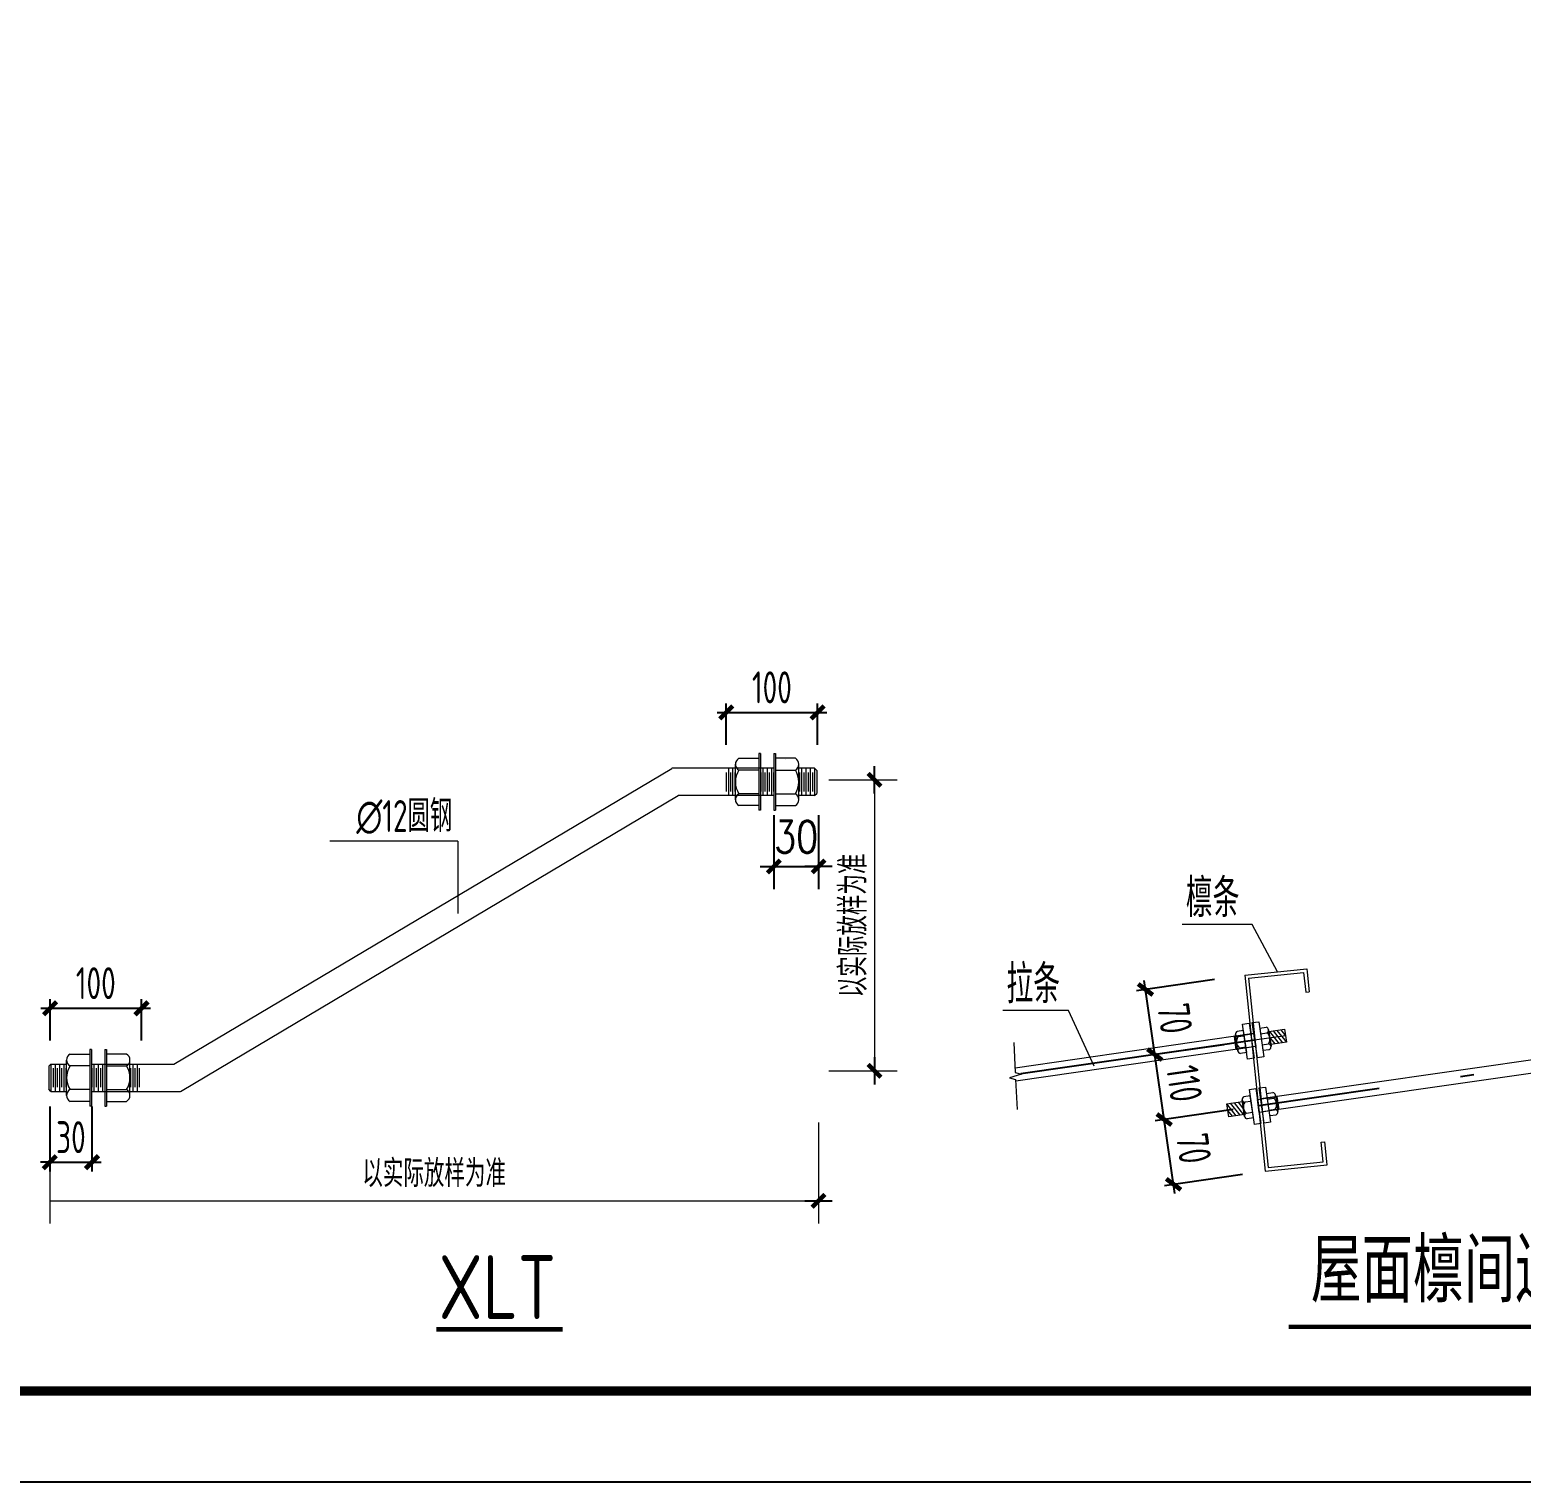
# Model space of a CAD drawing. Extents: x -3102990 to -851544, y -5293060 to -2540151.
# Drawn here: x -1878252 to -1861905, y -2672902 to -2656980 of the extents above; entities that cross this region are included whole.
import ezdxf

# ---------------------------------------------------------------- set-up
doc = ezdxf.new("R2010")
doc.units = 0
doc.header["$LTSCALE"] = 1000
doc.header["$PDMODE"] = 1
doc.linetypes.add('ACAD_ISO10W100', pattern=[18.5, 12, -3, 0.5, -3])
doc.layers.get('0').update_dxf_attribs({"linetype": 'CONTINUOUS'})
doc.layers.get('Defpoints').update_dxf_attribs({"linetype": 'CONTINUOUS'})
for name, color, linetype in [('10', 7, 'CONTINUOUS'), ('DIM', 3, 'CONTINUOUS'), ('NUM', 7, 'CONTINUOUS'), ('PUB_DIM', 3, 'CONTINUOUS'), ('PUB_TITLE', 4, 'CONTINUOUS'), ('REIN', 1, 'CONTINUOUS'), ('TEXT', 7, 'CONTINUOUS'), ('THIN', 7, 'CONTINUOUS'), ('梁__实线', 4, 'CONTINUOUS')]:
    doc.layers.add(name, color=color, linetype=linetype)
doc.layers.add('yichutu', color=7, linetype='CONTINUOUS', true_color=0xffffff, plot=False)
doc.layers.add('直线', color=7, linetype='CONTINUOUS', lineweight=9)
doc.styles.add('DIM_FONT', font='SIMPLEX.shx', dxfattribs={"width": 0.8})
doc.styles.add('TSSD_Dimension', font='tssdeng.shx', dxfattribs={"width": 0.7, "bigfont": 'Hztxt.shx'})
doc.styles.add('TSSD_Label', font='tssdeng.shx', dxfattribs={"width": 0.75, "bigfont": 'hztxt.shx'})
doc.styles.add('TSSD_Rein', font='Tssdeng.shx', dxfattribs={"width": 0.75, "bigfont": 'hztxt.shx'})
doc.dimstyles.new('DIMN$0', dxfattribs={"dimtxt": 350, "dimasz": 1, "dimexe": 250, "dimexo": 300, "dimgap": 150, "dimtad": 1, "dimdec": 0, "dimdsep": 46, "dimtxsty": 'DIM_FONT', "dimblk": '_DIMX', "dimcen": 2.5, "dimclrt": 7, "dimadec": 0, "dimazin": 0, "dimtfac": 1, "dimtdec": 0, "dimtix": 1, "dimtmove": 2, "dimatfit": 3, "dimldrblk": '_DIMX', "dimfxl": 1, "dimtolj": 1, "dimtzin": 0, "dimarcsym": 0})
doc.dimstyles.new('TSSD_200_100', dxfattribs={"dimtxt": 350, "dimasz": 100, "dimexe": 100, "dimexo": 250, "dimgap": 100, "dimtad": 1, "dimdec": 0, "dimlfac": 2, "dimzin": 0, "dimdsep": 46, "dimtxsty": 'TSSD_Dimension', "dimblk": 'ARCHTICK', "dimcen": 0, "dimdle": 100, "dimclrt": 7, "dimadec": 0, "dimazin": 0, "dimtfac": 1, "dimtdec": 0, "dimtix": 1, "dimtmove": 2, "dimatfit": 3, "dimfxl": 1, "dimtolj": 1, "dimtzin": 0, "dimarcsym": 0})
doc.dimstyles.new('TSSD_25_100', dxfattribs={"dimtxt": 350, "dimasz": 100, "dimexe": 100, "dimexo": 250, "dimgap": 100, "dimtad": 1, "dimdec": 0, "dimlfac": 0.25, "dimzin": 0, "dimdsep": 46, "dimtxsty": 'TSSD_Dimension', "dimblk": 'ARCHTICK', "dimcen": 0, "dimdle": 100, "dimclrt": 7, "dimadec": 0, "dimazin": 0, "dimtfac": 1, "dimtdec": 0, "dimtix": 1, "dimtmove": 2, "dimatfit": 3, "dimfxl": 1, "dimtolj": 1, "dimtzin": 0, "dimarcsym": 0})

# ---------------------------------------------------------------- blocks, each defined once
blk = doc.blocks.new('_ArchTick')
at = {"color": 0, "const_width": 0.5}
blk.add_lwpolyline([(-0.71, -0.71), (0.71, 0.71)], dxfattribs=at)
blk = doc.blocks.new('*D2545')
at = {"layer": 'Defpoints', "color": 0, "ltscale": 1.5}
for p in [(-1865020, -2667356), (-1866023, -2667501), (-1864917, -2668070)]:
    blk.add_point(p, dxfattribs=at)
at = {"layer": 'DIM', "color": 0, "lineweight": -2, "ltscale": 1.5}
for p, q in [((-1865267, -2667392), (-1866122, -2667516)), ((-1865906, -2668314), (-1866038, -2667402)), ((-1865164, -2668106), (-1866020, -2668229))]:
    blk.add_line(p, q, dxfattribs=at)
at = {"layer": 'DIM', "color": 0, "lineweight": -2, "ltscale": 1.5, "xscale": 100, "yscale": 100, "zscale": 100}
for p, rotation in [((-1866023, -2667501), 98.20549255740448), ((-1865921, -2668215), 278.2054925574045)]:
    blk.add_blockref('_ArchTick', p, dxfattribs=dict(at, rotation=rotation))
at = {"layer": 'DIM', "color": 7, "ltscale": 1.5, "insert": (-1865700, -2667819), "char_height": 350, "attachment_point": 5, "rotation": 278.2055, "style": 'TSSD_Dimension'}
blk.add_mtext('\\A1;70', dxfattribs=at)
blk = doc.blocks.new('*D2546')
at = {"layer": 'Defpoints', "color": 0, "ltscale": 1.5}
for p in [(-1864917, -2668070), (-1865921, -2668215), (-1864814, -2668782)]:
    blk.add_point(p, dxfattribs=at)
at = {"layer": 'DIM', "color": 0, "lineweight": -2, "ltscale": 1.5}
for p, q in [((-1865164, -2668106), (-1866020, -2668229)), ((-1865804, -2669026), (-1865935, -2668116)), ((-1865061, -2668818), (-1865917, -2668941))]:
    blk.add_line(p, q, dxfattribs=at)
at = {"layer": 'DIM', "color": 0, "lineweight": -2, "ltscale": 1.5, "xscale": 100, "yscale": 100, "zscale": 100}
for p, rotation in [((-1865921, -2668215), 98.20549255743893), ((-1865818, -2668927), 278.205492557439)]:
    blk.add_blockref('_ArchTick', p, dxfattribs=dict(at, rotation=rotation))
at = {"layer": 'DIM', "color": 7, "ltscale": 1.5, "insert": (-1865597, -2668532), "char_height": 350, "attachment_point": 5, "rotation": 278.2055, "style": 'TSSD_Dimension'}
blk.add_mtext('\\A1;110', dxfattribs=at)
blk = doc.blocks.new('*D2547')
at = {"layer": 'Defpoints', "color": 0, "ltscale": 1.5}
for p in [(-1864814, -2668782), (-1865818, -2668927), (-1864711, -2669493)]:
    blk.add_point(p, dxfattribs=at)
at = {"layer": 'DIM', "color": 0, "lineweight": -2, "ltscale": 1.5}
for p, q in [((-1865061, -2668818), (-1865917, -2668941)), ((-1865701, -2669736), (-1865832, -2668828)), ((-1864959, -2669528), (-1865814, -2669652))]:
    blk.add_line(p, q, dxfattribs=at)
at = {"layer": 'DIM', "color": 0, "lineweight": -2, "ltscale": 1.5, "xscale": 100, "yscale": 100, "zscale": 100}
for p, rotation in [((-1865818, -2668927), 98.20549255744172), ((-1865715, -2669637), 278.2054925574417)]:
    blk.add_blockref('_ArchTick', p, dxfattribs=dict(at, rotation=rotation))
at = {"layer": 'DIM', "color": 7, "ltscale": 1.5, "insert": (-1865494, -2669243), "char_height": 350, "attachment_point": 5, "rotation": 278.2055, "style": 'TSSD_Dimension'}
blk.add_mtext('\\A1;70', dxfattribs=at)
blk = doc.blocks.new('_DIMX')
blk.add_line((-150, 0), (150, 0))
at = {"const_width": 50}
blk.add_lwpolyline([(-70, -70), (70, 70)], dxfattribs=at)
blk = doc.blocks.new('*D2670')
at = {"layer": 'Defpoints', "color": 0}
for p in [(-1870097, -2665290), (-1869606, -2665290), (-1869606, -2666152)]:
    blk.add_point(p, dxfattribs=at)
at = {"layer": 'PUB_DIM', "color": 0, "lineweight": -2}
for p, q in [((-1870097, -2665590), (-1870097, -2666402)), ((-1869606, -2665590), (-1869606, -2666402)), ((-1870098, -2666152), (-1870099, -2666152)), ((-1870097, -2666152), (-1869606, -2666152)), ((-1869605, -2666152), (-1869604, -2666152))]:
    blk.add_line(p, q, dxfattribs=at)
blk.add_blockref('_DIMX', (-1870097, -2666152), dxfattribs=at)
at = {"layer": 'PUB_DIM', "color": 0, "lineweight": -2, "rotation": 180}
blk.add_blockref('_DIMX', (-1869606, -2666152), dxfattribs=at)
at = {"layer": 'PUB_DIM', "color": 7, "lineweight": 5, "insert": (-1869852, -2665827), "char_height": 350, "attachment_point": 5, "style": 'DIM_FONT'}
blk.add_mtext('\\A1;30', dxfattribs=at)
blk = doc.blocks.new('*D2671')
at = {"layer": 'Defpoints', "color": 0}
for p in [(-1878034, -2668533), (-1877571, -2668533), (-1877571, -2669395)]:
    blk.add_point(p, dxfattribs=at)
at = {"layer": 'DIM', "color": 0, "lineweight": -2}
for p, q in [((-1878034, -2668783), (-1878034, -2669495)), ((-1877571, -2668783), (-1877571, -2669495)), ((-1878034, -2669395), (-1878134, -2669395)), ((-1878034, -2669395), (-1877571, -2669395)), ((-1877571, -2669395), (-1877471, -2669395))]:
    blk.add_line(p, q, dxfattribs=at)
at = {"layer": 'DIM', "color": 0, "lineweight": -2, "xscale": 100, "yscale": 100, "zscale": 100}
blk.add_blockref('_ArchTick', (-1878034, -2669395), dxfattribs=at)
at = {"layer": 'DIM', "color": 0, "lineweight": -2, "xscale": 100, "yscale": 100, "zscale": 100, "rotation": 180}
blk.add_blockref('_ArchTick', (-1877571, -2669395), dxfattribs=at)
at = {"layer": 'DIM', "color": 7, "lineweight": 5, "insert": (-1877802, -2669120), "char_height": 350, "attachment_point": 5, "style": 'TSSD_Dimension'}
blk.add_mtext('\\A1;30', dxfattribs=at)
blk = doc.blocks.new('*D2672')
at = {"layer": 'Defpoints', "color": 0}
for p in [(-1877028, -2667707), (-1878030, -2668311), (-1877028, -2668311)]:
    blk.add_point(p, dxfattribs=at)
at = {"layer": 'DIM', "color": 0, "lineweight": -2}
for p, q in [((-1878130, -2667707), (-1876928, -2667707)), ((-1878030, -2668061), (-1878030, -2667607)), ((-1877028, -2668061), (-1877028, -2667607))]:
    blk.add_line(p, q, dxfattribs=at)
at = {"layer": 'DIM', "color": 0, "lineweight": -2, "xscale": 100, "yscale": 100, "zscale": 100, "rotation": 180}
blk.add_blockref('_ArchTick', (-1878030, -2667707), dxfattribs=at)
at = {"layer": 'DIM', "color": 0, "lineweight": -2, "xscale": 100, "yscale": 100, "zscale": 100}
blk.add_blockref('_ArchTick', (-1877028, -2667707), dxfattribs=at)
at = {"layer": 'DIM', "color": 7, "lineweight": 5, "insert": (-1877529, -2667432), "char_height": 350, "attachment_point": 5, "style": 'TSSD_Dimension'}
blk.add_mtext('\\A1;100', dxfattribs=at)
blk = doc.blocks.new('*D2673')
at = {"layer": 'Defpoints', "color": 0}
for p in [(-1869617, -2664464), (-1870618, -2665068), (-1869617, -2665068)]:
    blk.add_point(p, dxfattribs=at)
at = {"layer": 'DIM', "color": 0, "lineweight": -2}
for p, q in [((-1870618, -2664818), (-1870618, -2664364)), ((-1869617, -2664818), (-1869617, -2664364)), ((-1870718, -2664464), (-1869517, -2664464))]:
    blk.add_line(p, q, dxfattribs=at)
at = {"layer": 'DIM', "color": 0, "lineweight": -2, "xscale": 100, "yscale": 100, "zscale": 100, "rotation": 180}
blk.add_blockref('_ArchTick', (-1870618, -2664464), dxfattribs=at)
at = {"layer": 'DIM', "color": 0, "lineweight": -2, "xscale": 100, "yscale": 100, "zscale": 100}
blk.add_blockref('_ArchTick', (-1869617, -2664464), dxfattribs=at)
at = {"layer": 'DIM', "color": 7, "lineweight": 5, "insert": (-1870118, -2664189), "char_height": 350, "attachment_point": 5, "style": 'TSSD_Dimension'}
blk.add_mtext('\\A1;100', dxfattribs=at)
blk = doc.blocks.new('A$C16496DF1')
at = {"layer": 'PUB_TITLE'}
blk.add_lwpolyline([(0, 0), (0, 42000), (104100, 42000), (104100, 0)], close=True, dxfattribs=at)
at = {"layer": 'PUB_TITLE', "const_width": 100}
blk.add_lwpolyline([(103100, 1000), (103100, 41000), (713, 41000), (713, 1000), (103100, 1000)], dxfattribs=at)
blk = doc.blocks.new('yct-1041-420-104100-42000-100-2006.0')
at = {"layer": 'yichutu', "color": 7, "true_color": 0xffffff}
blk.add_lwpolyline([(0, 0), (0, 42000), (104100, 42000), (104100, 0)], close=True, dxfattribs=at)

msp = doc.modelspace()

# ---------------------------------------------------------------- linework, layer by layer
at = {"lineweight": 9}
for p, q in [((-1864575.97, -2667307.07, 477.29), (-1864854.88, -2666787.81, 477.29)), ((-1866584.72, -2668343.52, 477.29), (-1866865.15, -2667732.66, 477.29)), ((-1864489.12, -2668008.33, 477.29), (-1865037.84, -2668087.46, 477.29))]:
    msp.add_line(p, q, dxfattribs=at)
at = {"color": 1, "linetype": 'ACAD_ISO10W100', "ltscale": 0.3}
for p, q in [((-1857969.32, -2667795.04, 477.29), (-1864785.52, -2668777.94, 477.29)), ((-1864824.05, -2668056.63, 477.29), (-1867389.65, -2668426.59, 477.29))]:
    msp.add_line(p, q, dxfattribs=at)
at = {"lineweight": 5}
msp.add_line((-1873794.69, -2671226.49, 57.6), (-1872411.83, -2671226.49, 57.6), dxfattribs=at)
at = {"layer": '10', "lineweight": 9}
for p, q in [((-1865048.12, -2668016.19, 477.29), (-1864834.33, -2667985.37, 477.29)), ((-1865027.57, -2668158.72, 477.29), (-1865048.12, -2668016.19, 477.29)), ((-1865040.05, -2668015.03, 477.29), (-1865032.36, -2668024.8, 477.29)), ((-1865010.52, -2668176.27, 477.29), (-1865036.72, -2667994.55, 477.29)), ((-1864948.45, -2667950.9, 477.29), (-1865017.93, -2667960.92, 477.29)), ((-1864939.71, -2668011.47, 477.29), (-1865009.19, -2668021.49, 477.29)), ((-1864913.51, -2668193.19, 477.29), (-1864948.45, -2667950.9, 477.29)), ((-1864913.51, -2668193.19, 477.29), (-1864948.45, -2667950.9, 477.29)), ((-1864917.87, -2668162.91, 477.29), (-1864944.08, -2667981.19, 477.29)), ((-1864834.33, -2667985.37, 477.29), (-1864813.78, -2668127.89, 477.29)), ((-1864770.26, -2667925.21, 477.29), (-1864700.78, -2667915.19, 477.29)), ((-1864770.26, -2667925.21, 477.29), (-1864735.32, -2668167.5, 477.29)), ((-1864770.26, -2667925.21, 477.29), (-1864735.32, -2668167.5, 477.29)), ((-1864765.89, -2667955.49, 477.29), (-1864739.69, -2668137.21, 477.29)), ((-1864761.53, -2667985.78, 477.29), (-1864692.04, -2667975.76, 477.29)), ((-1864673.25, -2667942.13, 477.29), (-1864647.05, -2668123.85, 477.29)), ((-1864670.43, -2667961.73, 477.29), (-1864499.39, -2667937.07, 477.29)), ((-1864649.87, -2668104.26, 477.29), (-1864670.43, -2667961.73, 477.29)), ((-1864663.97, -2667960.8, 477.29), (-1864561.13, -2668091.46, 477.29)), ((-1864602.27, -2668097.39, 477.29), (-1864661.76, -2668021.81, 477.29)), ((-1864622.82, -2667954.87, 477.29), (-1864519.99, -2668085.53, 477.29)), ((-1864581.68, -2667948.93, 477.29), (-1864478.84, -2668079.59, 477.29)), ((-1864540.54, -2667943, 477.29), (-1864489.12, -2668008.33, 477.29)), ((-1864499.39, -2667937.07, 477.29), (-1864478.84, -2668079.59, 477.29)), ((-1865022.08, -2668096.06, 477.29), (-1865039.86, -2668073.48, 477.29)), ((-1865019.5, -2668157.56, 477.29), (-1865029.58, -2668144.74, 477.29)), ((-1864813.78, -2668127.89, 477.29), (-1865027.57, -2668158.72, 477.29)), ((-1864922.24, -2668132.62, 477.29), (-1864991.72, -2668142.64, 477.29)), ((-1864913.51, -2668193.19, 477.29), (-1864982.99, -2668203.21, 477.29)), ((-1864744.06, -2668106.93, 477.29), (-1864674.57, -2668096.91, 477.29)), ((-1864735.32, -2668167.5, 477.29), (-1864665.84, -2668157.48, 477.29)), ((-1864643.42, -2668103.33, 477.29), (-1864651.49, -2668093.07, 477.29)), ((-1864478.84, -2668079.59, 477.29), (-1864649.87, -2668104.26, 477.29)), ((-1864874.25, -2668667.07, 477.29), (-1864943.73, -2668677.09, 477.29)), ((-1864839.31, -2668909.36, 477.29), (-1864874.25, -2668667.07, 477.29)), ((-1864839.31, -2668909.36, 477.29), (-1864874.25, -2668667.07, 477.29)), ((-1864795.79, -2668706.67, 477.29), (-1864582, -2668675.85, 477.29)), ((-1864696.06, -2668641.37, 477.29), (-1864626.58, -2668631.35, 477.29)), ((-1864687.33, -2668701.95, 477.29), (-1864617.85, -2668691.93, 477.29)), ((-1864599.05, -2668658.3, 477.29), (-1864572.85, -2668840.02, 477.29)), ((-1864590.07, -2668677.01, 477.29), (-1864579.99, -2668689.82, 477.29)), ((-1864582, -2668675.85, 477.29), (-1864561.45, -2668818.37, 477.29)), ((-1865130.73, -2668754.97, 477.29), (-1864959.7, -2668730.31, 477.29)), ((-1865110.18, -2668897.5, 477.29), (-1865130.73, -2668754.97, 477.29)), ((-1865027.89, -2668885.63, 477.29), (-1865130.73, -2668754.97, 477.29)), ((-1865069.03, -2668891.57, 477.29), (-1865120.45, -2668826.24, 477.29)), ((-1864986.75, -2668879.7, 477.29), (-1865089.58, -2668749.04, 477.29)), ((-1864945.6, -2668873.77, 477.29), (-1865048.44, -2668743.11, 477.29)), ((-1865007.3, -2668737.17, 477.29), (-1864947.81, -2668812.76, 477.29)), ((-1864966.15, -2668731.24, 477.29), (-1864958.08, -2668741.49, 477.29)), ((-1864936.32, -2668892.43, 477.29), (-1864962.52, -2668710.71, 477.29)), ((-1864959.7, -2668730.31, 477.29), (-1864939.14, -2668872.84, 477.29)), ((-1864865.51, -2668727.64, 477.29), (-1864935, -2668737.66, 477.29)), ((-1864848.04, -2668848.79, 477.29), (-1864917.53, -2668858.81, 477.29)), ((-1864843.68, -2668879.07, 477.29), (-1864869.88, -2668697.35, 477.29)), ((-1864775.24, -2668849.2, 477.29), (-1864795.79, -2668706.67, 477.29)), ((-1864561.45, -2668818.37, 477.29), (-1864775.24, -2668849.2, 477.29)), ((-1864669.86, -2668823.09, 477.29), (-1864600.38, -2668813.07, 477.29)), ((-1864587.49, -2668738.5, 477.29), (-1864569.71, -2668761.09, 477.29)), ((-1864569.52, -2668819.54, 477.29), (-1864577.21, -2668809.76, 477.29)), ((-1864939.14, -2668872.84, 477.29), (-1865110.18, -2668897.5, 477.29)), ((-1864839.31, -2668909.36, 477.29), (-1864908.79, -2668919.38, 477.29)), ((-1864661.12, -2668883.67, 477.29), (-1864591.64, -2668873.65, 477.29))]:
    msp.add_line(p, q, dxfattribs=at)
for centre, radius, start, end in [((-1865005.34, -2667990.02, 477.29), 31.71, 113.394028, 263.016957), ((-1864932.83, -2668072.31, 477.29), 91.73, 146.35597, 230.055015), ((-1864704.63, -2667946.66, 477.29), 31.71, 293.394101, 83.01703), ((-1864750.94, -2668046.09, 477.29), 91.73, 326.356043, 50.055088), ((-1864979.13, -2668171.74, 477.29), 31.71, 113.394028, 263.016957), ((-1864678.43, -2668128.38, 477.29), 31.71, 293.394101, 83.01703), ((-1864931.14, -2668706.19, 477.29), 31.71, 113.394028, 263.016957), ((-1864630.44, -2668662.82, 477.29), 31.71, 293.394101, 83.01703), ((-1864676.74, -2668762.25, 477.29), 91.73, 326.356043, 50.055088), ((-1864858.63, -2668788.48, 477.29), 91.73, 146.35597, 230.055015), ((-1864904.94, -2668887.91, 477.29), 31.71, 113.394028, 263.016957), ((-1864604.23, -2668844.55, 477.29), 31.71, 293.394101, 83.01703)]:
    msp.add_arc(centre, radius, start, end, dxfattribs=at)
for points in [[(-1864831.97, -2668254.18, 477.29), (-1864903.23, -2668264.46, 477.29), (-1864958.72, -2667879.64, 477.29), (-1864887.46, -2667869.36, 477.29)], [(-1864851.8, -2667864.22, 477.29), (-1864780.54, -2667853.94, 477.29), (-1864725.04, -2668238.76, 477.29), (-1864796.31, -2668249.04, 477.29)], [(-1864757.77, -2668970.35, 477.29), (-1864829.03, -2668980.62, 477.29), (-1864884.52, -2668595.8, 477.29), (-1864813.26, -2668585.53, 477.29)], [(-1864777.6, -2668580.39, 477.29), (-1864706.34, -2668570.11, 477.29), (-1864650.85, -2668954.93, 477.29), (-1864722.11, -2668965.2, 477.29)]]:
    msp.add_3dface(points, dxfattribs=at)
at = {"layer": 'NUM', "const_width": 50, "elevation": 57.6}
msp.add_lwpolyline([(-1873794.69, -2671226.49), (-1872411.83, -2671226.49)], dxfattribs=at)
at = {"layer": 'NUM', "const_width": 50}
msp.add_lwpolyline([(-1864454.12, -2671199.2), (-1859099.35, -2671199.2)], dxfattribs=at)
at = {"layer": 'PUB_DIM', "lineweight": 5}
for p, q in [((-1869493.9, -2665202.86, 57.6), (-1868743.36, -2665202.86, 57.6)), ((-1868993.36, -2665203.86, 57.6), (-1868993.36, -2668392.51, 57.6)), ((-1869493.9, -2668393.51, 57.6), (-1868743.36, -2668393.51, 57.6)), ((-1878034.21, -2668958.69, 57.6), (-1878034.21, -2670068.3, 57.6)), ((-1869606.48, -2668958.69, 57.6), (-1869606.48, -2670068.3, 57.6)), ((-1878033.21, -2669818.3, 57.6), (-1869607.48, -2669818.3, 57.6))]:
    msp.add_line(p, q, dxfattribs=at)
at = {"layer": 'REIN', "color": 4, "linetype": 'ByBlock', "lineweight": 5}
for p, q in [((-1864934.06, -2667344.17, 477.29), (-1864253.7, -2667273.68, 477.29)), ((-1864934.06, -2667344.17, 477.29), (-1864711.47, -2669492.67, 477.29)), ((-1864894.54, -2667376.27, 477.29), (-1864289.3, -2667313.57, 477.29)), ((-1864894.54, -2667376.27, 477.29), (-1864679.37, -2669453.15, 477.29)), ((-1864289.3, -2667313.57, 477.29), (-1864266.96, -2667529.23, 477.29)), ((-1864253.7, -2667273.68, 477.29), (-1864249.99, -2667309.49, 477.29)), ((-1864253.7, -2667273.68, 477.29), (-1864249.99, -2667309.49, 477.29)), ((-1864249.99, -2667309.49, 477.29), (-1864227.65, -2667525.16, 477.29)), ((-1864266.96, -2667529.23, 477.29), (-1864227.65, -2667525.16, 477.29)), ((-1857979.6, -2667723.78, 477.29), (-1864760.13, -2668701.53, 477.29)), ((-1857959.05, -2667866.3, 477.29), (-1864739.58, -2668844.06, 477.29)), ((-1864834.33, -2667985.37, 477.29), (-1867452.38, -2668362.89, 477.29)), ((-1864813.78, -2668127.89, 477.29), (-1867445.16, -2668507.34, 477.29)), ((-1864096.48, -2669174.78, 477.29), (-1864057.16, -2669170.71, 477.29)), ((-1864074.13, -2669390.45, 477.29), (-1864096.48, -2669174.78, 477.29)), ((-1864034.82, -2669386.38, 477.29), (-1864057.16, -2669170.71, 477.29)), ((-1864711.47, -2669492.67, 477.29), (-1864031.11, -2669422.19, 477.29)), ((-1864679.37, -2669453.15, 477.29), (-1864074.13, -2669390.45, 477.29)), ((-1864031.11, -2669422.19, 477.29), (-1864034.82, -2669386.38, 477.29)), ((-1864031.11, -2669422.19, 477.29), (-1864034.82, -2669386.38, 477.29)), ((-1864031.11, -2669422.19, 477.29), (-1864034.82, -2669386.38, 477.29))]:
    msp.add_line(p, q, dxfattribs=at)
at = {"layer": 'TEXT', "lineweight": 5}
for q in [(-1874964.25, -2665876.19, 57.6), (-1873560.06, -2666667.7, 57.6)]:
    msp.add_line((-1873560.06, -2665876.19, 57.6), q, dxfattribs=at)
at = {"layer": 'THIN', "lineweight": 9, "elevation": 477.29}
msp.add_lwpolyline([(-1867466.48, -2668080.95), (-1867449.99, -2668410.66), (-1867383.03, -2668428.34), (-1867513.06, -2668470.88), (-1867446.1, -2668488.56), (-1867429.61, -2668818.27)], dxfattribs=at)
at = {"layer": '梁__实线', "linetype": 'Continuous', "lineweight": 5}
for p, q in [((-1870243.14, -2664914.76, 57.6), (-1870262.04, -2664914.76, 57.6)), ((-1870262.04, -2664914.76, 57.6), (-1870262.04, -2665536.86, 57.6)), ((-1870243.14, -2664914.76, 57.6), (-1870243.14, -2665536.86, 57.6)), ((-1870097.12, -2664914.76, 57.6), (-1870078.22, -2664914.76, 57.6)), ((-1870097.12, -2664914.76, 57.6), (-1870097.12, -2665536.86, 57.6)), ((-1870078.22, -2664914.76, 57.6), (-1870078.22, -2665536.86, 57.6)), ((-1876672.1, -2668318.65, 57.6), (-1871214.1, -2665076.65, 57.6)), ((-1870097.12, -2665076.15, 57.6), (-1871211.93, -2665076.15, 57.6)), ((-1870595.38, -2665076.15, 57.6), (-1870595.38, -2665375.47, 57.6)), ((-1870548.13, -2665076.15, 57.6), (-1870548.13, -2665375.47, 57.6)), ((-1870517.96, -2665420.22, 57.6), (-1870517.96, -2665031.4, 57.6)), ((-1870479.57, -2664966.6, 57.6), (-1870262.04, -2664966.6, 57.6)), ((-1870262.04, -2665096.21, 57.6), (-1870479.57, -2665096.21, 57.6)), ((-1870217.38, -2665076.15, 57.6), (-1870217.38, -2665375.47, 57.6)), ((-1870170.13, -2665076.15, 57.6), (-1870170.13, -2665375.47, 57.6)), ((-1870122.88, -2665076.15, 57.6), (-1870122.88, -2665375.47, 57.6)), ((-1869860.69, -2664966.6, 57.6), (-1870078.22, -2664966.6, 57.6)), ((-1870078.22, -2665096.21, 57.6), (-1869860.69, -2665096.21, 57.6)), ((-1869967.11, -2664980.3, 57.6), (-1869967.11, -2664980.3, 57.6)), ((-1869822.31, -2665420.22, 57.6), (-1869822.31, -2665031.4, 57.6)), ((-1869650.38, -2665076.15, 57.6), (-1869822.31, -2665076.15, 57.6)), ((-1869792.13, -2665076.15, 57.6), (-1869792.13, -2665375.47, 57.6)), ((-1869744.88, -2665076.15, 57.6), (-1869744.88, -2665375.47, 57.6)), ((-1869697.63, -2665076.15, 57.6), (-1869697.63, -2665375.47, 57.6)), ((-1869626.76, -2665099.78, 57.6), (-1869650.38, -2665076.15, 57.6)), ((-1869650.38, -2665076.15, 57.6), (-1869650.38, -2665375.47, 57.6)), ((-1870619.01, -2665121.05, 57.6), (-1870619.01, -2665330.57, 57.6)), ((-1870571.76, -2665121.05, 57.6), (-1870571.76, -2665330.57, 57.6)), ((-1870524.51, -2665121.05, 57.6), (-1870524.51, -2665330.57, 57.6)), ((-1870241.01, -2665121.05, 57.6), (-1870241.01, -2665330.57, 57.6)), ((-1870193.76, -2665121.05, 57.6), (-1870193.76, -2665330.57, 57.6)), ((-1870146.51, -2665121.05, 57.6), (-1870146.51, -2665330.57, 57.6)), ((-1870099.26, -2665121.05, 57.6), (-1870099.26, -2665330.57, 57.6)), ((-1869815.76, -2665121.05, 57.6), (-1869815.76, -2665330.57, 57.6)), ((-1869768.51, -2665121.05, 57.6), (-1869768.51, -2665330.57, 57.6)), ((-1869721.26, -2665121.05, 57.6), (-1869721.26, -2665330.57, 57.6)), ((-1869674.01, -2665121.05, 57.6), (-1869674.01, -2665330.57, 57.6)), ((-1869626.76, -2665099.78, 57.6), (-1869626.76, -2665351.85, 57.6)), ((-1876602.07, -2668617.97, 57.6), (-1871144.07, -2665375.97, 57.6)), ((-1870097.12, -2665375.47, 57.6), (-1871141.89, -2665375.47, 57.6)), ((-1870262.04, -2665355.42, 57.6), (-1870479.57, -2665355.42, 57.6)), ((-1870078.22, -2665355.42, 57.6), (-1869860.69, -2665355.42, 57.6)), ((-1869650.38, -2665375.47, 57.6), (-1869822.31, -2665375.47, 57.6)), ((-1869650.38, -2665375.47, 57.6), (-1869626.76, -2665351.85, 57.6)), ((-1870262.04, -2665485.02, 57.6), (-1870479.57, -2665485.02, 57.6)), ((-1870243.14, -2665536.86, 57.6), (-1870262.04, -2665536.86, 57.6)), ((-1870097.12, -2665536.86, 57.6), (-1870078.22, -2665536.86, 57.6)), ((-1870078.22, -2665485.02, 57.6), (-1869860.69, -2665485.02, 57.6)), ((-1877593.9, -2668157.75, 57.6), (-1877593.9, -2668779.86, 57.6)), ((-1877575, -2668157.75, 57.6), (-1877593.9, -2668157.75, 57.6)), ((-1877575, -2668157.75, 57.6), (-1877575, -2668779.86, 57.6)), ((-1877428.98, -2668157.75, 57.6), (-1877428.98, -2668779.86, 57.6)), ((-1877428.98, -2668157.75, 57.6), (-1877410.08, -2668157.75, 57.6)), ((-1877410.08, -2668157.75, 57.6), (-1877410.08, -2668779.86, 57.6)), ((-1878045.36, -2668342.77, 57.6), (-1878021.74, -2668319.15, 57.6)), ((-1878045.36, -2668342.77, 57.6), (-1878045.36, -2668594.84, 57.6)), ((-1878021.74, -2668319.15, 57.6), (-1878021.74, -2668618.46, 57.6)), ((-1878021.74, -2668319.15, 57.6), (-1877849.81, -2668319.15, 57.6)), ((-1877998.11, -2668364.04, 57.6), (-1877998.11, -2668573.57, 57.6)), ((-1877974.49, -2668319.15, 57.6), (-1877974.49, -2668618.46, 57.6)), ((-1877950.86, -2668364.04, 57.6), (-1877950.86, -2668573.57, 57.6)), ((-1877927.24, -2668319.15, 57.6), (-1877927.24, -2668618.46, 57.6)), ((-1877903.61, -2668364.04, 57.6), (-1877903.61, -2668573.57, 57.6)), ((-1877879.99, -2668319.15, 57.6), (-1877879.99, -2668618.46, 57.6)), ((-1877856.36, -2668364.04, 57.6), (-1877856.36, -2668573.57, 57.6)), ((-1877849.81, -2668663.21, 57.6), (-1877849.81, -2668274.4, 57.6)), ((-1877811.43, -2668209.6, 57.6), (-1877593.9, -2668209.6, 57.6)), ((-1877593.9, -2668339.2, 57.6), (-1877811.43, -2668339.2, 57.6)), ((-1877575, -2668319.15, 57.6), (-1876674.28, -2668319.15, 57.6)), ((-1877572.86, -2668364.04, 57.6), (-1877572.86, -2668573.57, 57.6)), ((-1877549.24, -2668319.15, 57.6), (-1877549.24, -2668618.46, 57.6)), ((-1877525.61, -2668364.04, 57.6), (-1877525.61, -2668573.57, 57.6)), ((-1877501.99, -2668319.15, 57.6), (-1877501.99, -2668618.46, 57.6)), ((-1877478.36, -2668364.04, 57.6), (-1877478.36, -2668573.57, 57.6)), ((-1877454.74, -2668319.15, 57.6), (-1877454.74, -2668618.46, 57.6)), ((-1877431.11, -2668364.04, 57.6), (-1877431.11, -2668573.57, 57.6)), ((-1877192.55, -2668209.6, 57.6), (-1877410.08, -2668209.6, 57.6)), ((-1877410.08, -2668339.2, 57.6), (-1877192.55, -2668339.2, 57.6)), ((-1877154.16, -2668663.21, 57.6), (-1877154.16, -2668274.4, 57.6)), ((-1877147.61, -2668364.04, 57.6), (-1877147.61, -2668573.57, 57.6)), ((-1877123.99, -2668319.15, 57.6), (-1877123.99, -2668618.46, 57.6)), ((-1877100.36, -2668364.04, 57.6), (-1877100.36, -2668573.57, 57.6)), ((-1877076.74, -2668319.15, 57.6), (-1877076.74, -2668618.46, 57.6)), ((-1877053.11, -2668364.04, 57.6), (-1877053.11, -2668573.57, 57.6)), ((-1878021.74, -2668618.46, 57.6), (-1878045.36, -2668594.84, 57.6)), ((-1878021.74, -2668618.46, 57.6), (-1877849.81, -2668618.46, 57.6)), ((-1877593.9, -2668598.41, 57.6), (-1877811.43, -2668598.41, 57.6)), ((-1877575, -2668618.46, 57.6), (-1876604.24, -2668618.46, 57.6)), ((-1877410.08, -2668598.41, 57.6), (-1877192.55, -2668598.41, 57.6)), ((-1877593.9, -2668728.02, 57.6), (-1877811.43, -2668728.02, 57.6)), ((-1877575, -2668779.86, 57.6), (-1877593.9, -2668779.86, 57.6)), ((-1877428.98, -2668779.86, 57.6), (-1877410.08, -2668779.86, 57.6)), ((-1877410.08, -2668728.02, 57.6), (-1877192.55, -2668728.02, 57.6))]:
    msp.add_line(p, q, dxfattribs=at)
for centre, radius, start, end in [((-1871211.93, -2665081.15, 57.6), 5, 90, 115.767936), ((-1870444.07, -2665031.4, 57.6), 73.89, 118.716801, 241.283199), ((-1870279.98, -2665225.81, 57.6), 237.98, 147.002541, 212.997459), ((-1869896.2, -2665031.4, 57.6), 73.89, 298.716801, 61.283199), ((-1870060.29, -2665225.81, 57.6), 237.98, 327.002541, 32.997459), ((-1871141.89, -2665380.47, 57.6), 5, 90, 115.767936), ((-1870444.07, -2665420.22, 57.6), 73.89, 118.716801, 241.283199), ((-1869896.2, -2665420.22, 57.6), 73.89, 298.716801, 61.283199), ((-1877775.92, -2668274.4, 57.6), 73.89, 118.716801, 241.283199), ((-1877611.83, -2668468.81, 57.6), 237.98, 147.002541, 212.997459), ((-1877228.05, -2668274.4, 57.6), 73.89, 298.716801, 61.283199), ((-1877392.14, -2668468.81, 57.6), 237.98, 327.002541, 32.997459), ((-1877775.92, -2668663.21, 57.6), 73.89, 118.716801, 241.283199), ((-1877228.05, -2668663.21, 57.6), 73.89, 298.716801, 61.283199)]:
    msp.add_arc(centre, radius, start, end, dxfattribs=at)
at = {"layer": '直线', "lineweight": 9}
for p, q in [((-1864854.88, -2666787.81, 477.29), (-1865619.17, -2666787.81, 477.29)), ((-1866865.15, -2667732.66, 477.29), (-1867586.31, -2667732.66, 477.29))]:
    msp.add_line(p, q, dxfattribs=at)

# ---------------------------------------------------------------- block references
at = {"ltscale": 1.5}
msp.add_blockref('A$C16496DF1', (-1901499.9, -2672902.4), dxfattribs=at)
at = {"layer": 'PUB_DIM'}
for p, rotation in [((-1868993.36, -2665202.86, 57.6), 90), ((-1868993.36, -2668393.51, 57.6), 270)]:
    msp.add_blockref('_DIMX', p, dxfattribs=dict(at, rotation=rotation))
msp.add_blockref('_DIMX', (-1869606.48, -2669818.3, 57.6), dxfattribs=at)
at = {"layer": 'yichutu'}
msp.add_blockref('yct-1041-420-104100-42000-100-2006.0', (-1901499.9, -2672902.4), dxfattribs=at)

# ---------------------------------------------------------------- texts
at = {"layer": 'TEXT', "lineweight": 5}
for s, height, style, width, p in [('∅12圆钢', 350, 'TSSD_Rein', 0.7, (-1874672.28, -2665774.6, 57.6)), ('檩条', 420, 'TSSD_Rein', 0.7, (-1865580.39, -2666707.66, 477.29)), ('拉条', 420, 'TSSD_Rein', 0.7, (-1867547.52, -2667652.51, 477.29)), ('屋面檩间连接构造', 700, 'TSSD_Label', 0.8, (-1864211.83, -2670933.37)), ('XLT', 700, 'TSSD_Label', 0.8, (-1873770.74, -2671113.37, 57.6))]:
    msp.add_text(s, height=height, dxfattribs=dict(at, style=style, width=width)).set_placement(p)
at = {"layer": 'TEXT', "lineweight": 5, "insert": (-1869226.77, -2666798.19, 57.6), "char_height": 300, "attachment_point": 5, "rotation": 90, "style": 'TSSD_Rein'}
msp.add_mtext('以实际放样为准', dxfattribs=at)
at = {"layer": 'TEXT', "lineweight": 5, "insert": (-1873820.34, -2669518.3, 57.6), "char_height": 300, "attachment_point": 5, "style": 'TSSD_Rein'}
msp.add_mtext('以实际放样为准', dxfattribs=at)

# ---------------------------------------------------------------- dimensions: what is measured, and where the dimension line sits
at = {"layer": 'DIM', "lineweight": 5}
for base, p1, p2, text, picture, middle in [((-1869616.83, -2664464.06, 57.6), (-1870618.39, -2665068.49, 57.6), (-1869616.83, -2665068.49, 57.6), '100', '*D2673', (-1870117.61, -2664189.06, 57.6)), ((-1877028.21, -2667707.06, 57.6), (-1878029.77, -2668311.49, 57.6), (-1877028.21, -2668311.49, 57.6), '100', '*D2672', (-1877528.99, -2667432.06, 57.6)), ((-1877570.72, -2669395.26, 57.6), (-1878034.21, -2668533.07, 57.6), (-1877570.72, -2668533.07, 57.6), '30', '*D2671', (-1877802.46, -2669120.26, 57.6))]:
    dim = msp.add_linear_dim(base=base, p1=p1, p2=p2, text=text, dimstyle='TSSD_25_100', dxfattribs=at)
    dim.commit()
    dim.dimension.update_dxf_attribs({"geometry": picture, "text_midpoint": middle})
at = {"layer": 'DIM', "ltscale": 1.5}
for p1, p2, text, picture, middle in [((-1864916.62, -2668069.98, 469.02), (-1865019.5, -2667356.5, 469.02), '70', '*D2545', (-1865699.85, -2667818.76, 469.02)), ((-1864813.94, -2668782.04, 469.02), (-1864916.62, -2668069.98, 469.02), '110', '*D2546', (-1865597.07, -2668531.53, 469.02)), ((-1864711.47, -2669492.67, 469.02), (-1864813.94, -2668782.04, 469.02), '70', '*D2547', (-1865494.49, -2669242.88, 469.02))]:
    dim = msp.add_aligned_dim(p1=p1, p2=p2, distance=1014.36, text=text, dimstyle='TSSD_200_100', dxfattribs=at)
    dim.commit()
    dim.dimension.update_dxf_attribs({"geometry": picture, "text_midpoint": middle})
at = {"layer": 'PUB_DIM', "lineweight": 5}
dim = msp.add_linear_dim(base=(-1869606.48, -2666152.26, 57.6), p1=(-1870096.75, -2665290.07, 57.6), p2=(-1869606.48, -2665290.07, 57.6), text='30', dimstyle='DIMN$0', dxfattribs=at)
dim.commit()
dim.dimension.update_dxf_attribs({"geometry": '*D2670', "text_midpoint": (-1869851.61, -2665827.26, 57.6)})

doc.saveas('drawing.dxf')
